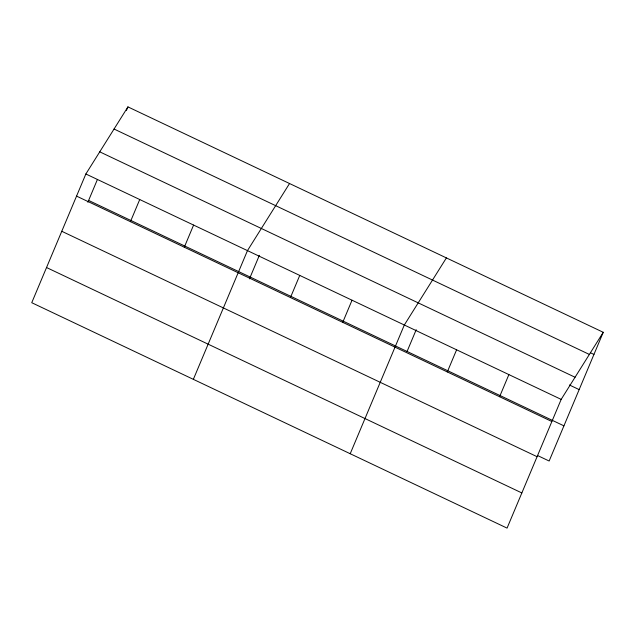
<?xml version="1.0" encoding="UTF-8"?>
<svg xmlns="http://www.w3.org/2000/svg" width="635" height="635" viewBox="0 0 635 635"><rect width="100%" height="100%" fill="white"/><g stroke="black" fill="none" stroke-linecap="round" stroke-linejoin="round"><path stroke-width="0.95" d="M85.86 173.982L31.75 302.704L507.063 528.114L561.173 399.391L603.25 332.295L127.937 106.886L85.86 173.982L561.173 399.391M87.852 202.24L97.369 179.594M126.444 110.427L127.937 106.886M130.429 221.655L139.732 199.525M184.293 247.205L193.596 225.076M193.357 379.341L247.467 250.619L289.544 183.523M249.46 278.876L259.358 255.326M290.449 297.545L299.752 275.415M342.733 322.342L352.036 300.212M350.21 453.731L404.32 325.009L446.397 257.913M407.075 351.457L416.211 329.716M447.302 371.935L456.605 349.798M499.586 396.724L508.889 374.594M603.25 332.295L549.14 461.018L537.623 455.557M590.399 352.75L593.947 354.433M114.046 129.024L589.367 354.441M99.743 151.836L575.064 377.253M569.412 384.985L579.16 389.604M88.614 200.43L563.928 425.847M76.557 196.112L551.871 421.521M61.77 231.283L537.083 456.7M46.538 267.526L521.851 492.943"/></g></svg>
